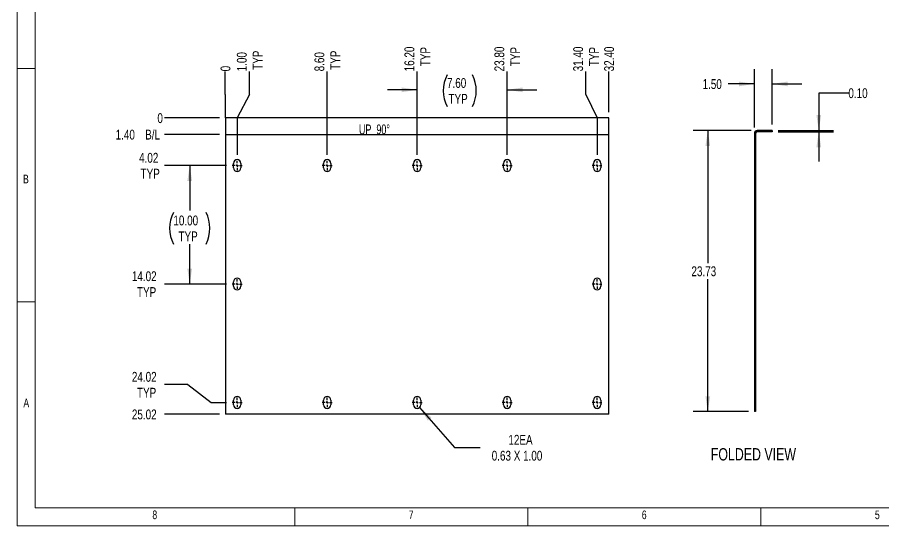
# Model space of a CAD drawing. Header units: inches. Extents: x 0.1 to 66.1, y 0.1 to 46.7.
# Drawn here: x 0.07 to 29.34, y 0.07 to 17.24 of the extents above; entities that cross this region are included whole.
import ezdxf

# ---------------------------------------------------------------- set-up
doc = ezdxf.new("R2010")
doc.units = ezdxf.units.IN
doc.header["$LTSCALE"] = 4
doc.header["$MEASUREMENT"] = 0
doc.layers.add('FORMAT', color=7, linetype='Continuous')
doc.styles.add('SLDTEXTSTYLE0', font='TXT', dxfattribs={"width": 0.75})
doc.styles.add('SLDTEXTSTYLE2', font='TXT', dxfattribs={"width": 0.678571})
doc.dimstyles.new('SLDDIMSTYLE10', dxfattribs={"dimtxt": 0.339844, "dimasz": 0.52, "dimexe": 0, "dimexo": 0.0625, "dimgap": 0.084961, "dimtad": 0, "dimtih": 1, "dimtoh": 1, "dimlfac": 1.25, "dimrnd": 1e-09, "dimzin": 4, "dimdsep": 46, "dimtxsty": 'SLDTEXTSTYLE0', "dimblk1": 'NONE', "dimblk2": 'NONE', "dimsah": 1, "dimcen": 0.09, "dimadec": 0, "dimazin": 1, "dimtfac": 1, "dimtofl": 0, "dimtmove": 0, "dimatfit": 3, "dimldrblk": 'NONE', "dimfxl": 0, "dimfrac": 2, "dimtolj": 1, "dimtzin": 12, "dimarcsym": 0})
doc.dimstyles.new('SLDDIMSTYLE12', dxfattribs={"dimtxt": 0.339844, "dimasz": 0.52, "dimexe": 0, "dimexo": 0.0625, "dimgap": 0.084961, "dimtad": 0, "dimtih": 1, "dimtoh": 1, "dimlfac": 1.25, "dimrnd": 1e-09, "dimzin": 12, "dimdsep": 46, "dimtxsty": 'SLDTEXTSTYLE0', "dimblk1": 'NONE', "dimblk2": 'NONE', "dimsah": 1, "dimcen": 0.09, "dimadec": 0, "dimazin": 3, "dimtfac": 1, "dimtofl": 0, "dimtmove": 0, "dimatfit": 3, "dimldrblk": 'NONE', "dimfxl": 0, "dimfrac": 2, "dimtolj": 1, "dimtzin": 12, "dimarcsym": 0})
doc.dimstyles.new('SLDDIMSTYLE13', dxfattribs={"dimtxt": 0.339844, "dimasz": 0.52, "dimexe": 0, "dimexo": 0.0625, "dimgap": 0.084961, "dimtad": 0, "dimtih": 1, "dimtoh": 1, "dimlfac": 1.25, "dimrnd": 1e-09, "dimzin": 4, "dimdsep": 46, "dimtxsty": 'SLDTEXTSTYLE0', "dimsah": 1, "dimcen": 0.09, "dimadec": 0, "dimazin": 1, "dimtfac": 1, "dimtmove": 0, "dimatfit": 0, "dimfxl": 0, "dimfrac": 2, "dimtolj": 1, "dimtzin": 12, "dimarcsym": 0})
doc.dimstyles.new('SLDDIMSTYLE16', dxfattribs={"dimtxt": 0.339844, "dimasz": 0.52, "dimexe": 0, "dimexo": 0.0625, "dimgap": 0.084961, "dimtad": 0, "dimtih": 1, "dimtoh": 1, "dimlfac": 1.25, "dimrnd": 1e-09, "dimzin": 4, "dimdsep": 46, "dimtxsty": 'SLDTEXTSTYLE0', "dimsah": 1, "dimcen": 0.09, "dimadec": 0, "dimazin": 1, "dimtfac": 1, "dimtofl": 0, "dimtmove": 0, "dimatfit": 3, "dimfxl": 0, "dimfrac": 2, "dimtolj": 1, "dimtzin": 12, "dimarcsym": 0})
doc.dimstyles.new('SLDDIMSTYLE17', dxfattribs={"dimtxt": 0.339844, "dimasz": 0.52, "dimexe": 0, "dimexo": 0.0625, "dimgap": 0.084961, "dimtad": 0, "dimtih": 1, "dimtoh": 1, "dimlfac": 1.25, "dimrnd": 1e-09, "dimzin": 0, "dimdsep": 46, "dimtxsty": 'SLDTEXTSTYLE0', "dimsah": 1, "dimcen": 0.09, "dimadec": 0, "dimazin": 0, "dimtfac": 1, "dimtmove": 0, "dimatfit": 0, "dimfxl": 0, "dimfrac": 2, "dimtolj": 1, "dimtzin": 12, "dimarcsym": 0})
doc.dimstyles.new('SLDDIMSTYLE18', dxfattribs={"dimtxt": 0.339844, "dimasz": 0.52, "dimexe": 0, "dimexo": 0.0625, "dimgap": 0.084961, "dimtad": 0, "dimtih": 1, "dimtoh": 1, "dimlfac": 1.25, "dimrnd": 1e-09, "dimzin": 12, "dimdsep": 46, "dimtxsty": 'SLDTEXTSTYLE0', "dimsah": 1, "dimcen": 0.09, "dimadec": 0, "dimazin": 3, "dimtfac": 1, "dimtofl": 0, "dimtmove": 0, "dimatfit": 3, "dimfxl": 0, "dimfrac": 2, "dimtolj": 1, "dimtzin": 12, "dimarcsym": 0})
doc.dimstyles.new('SLDDIMSTYLE8', dxfattribs={"dimtxt": 0.339844, "dimasz": 0.52, "dimexe": 0, "dimexo": 0.0625, "dimgap": 0.084961, "dimtad": 0, "dimtih": 1, "dimtoh": 1, "dimdec": 0, "dimlfac": 1.25, "dimrnd": 1e-09, "dimdsep": 46, "dimtxsty": 'SLDTEXTSTYLE0', "dimblk1": 'NONE', "dimblk2": 'NONE', "dimsah": 1, "dimcen": 0.09, "dimadec": 0, "dimazin": 2, "dimtfac": 1, "dimtdec": 0, "dimtofl": 0, "dimtmove": 0, "dimatfit": 3, "dimldrblk": 'NONE', "dimfxl": 0, "dimfrac": 2, "dimtolj": 1, "dimtzin": 12, "dimarcsym": 0})
doc.dimstyles.new('SLDDIMSTYLE9', dxfattribs={"dimtxt": 0.339844, "dimasz": 0.52, "dimexe": 0, "dimexo": 0.0625, "dimgap": 0.084961, "dimtad": 0, "dimtih": 1, "dimtoh": 1, "dimlfac": 1.25, "dimrnd": 1e-09, "dimzin": 4, "dimdsep": 46, "dimtxsty": 'SLDTEXTSTYLE0', "dimblk1": 'NONE', "dimblk2": 'NONE', "dimsah": 1, "dimcen": 0.09, "dimadec": 0, "dimazin": 1, "dimtfac": 1, "dimtofl": 0, "dimtmove": 0, "dimatfit": 3, "dimldrblk": 'NONE', "dimfxl": 0, "dimfrac": 2, "dimtolj": 1, "dimtzin": 12, "dimarcsym": 0})

# ---------------------------------------------------------------- blocks, each defined once
blk = doc.blocks.new('Drawing View18')
at = {"color": 7, "linetype": 'Continuous', "lineweight": 25}
for p, q in [((0.525, 9.68316), (-12.435, 9.68316)), ((-12.435, 9.68316), (-12.435, -0.325)), ((0.525, -0.325), (0.525, 9.68316)), ((-12.16, 8), (-12.16, 8.15)), ((-11.91, 8.15), (-11.91, 8)), ((-9.12, 8), (-9.12, 8.15)), ((-8.87, 8.15), (-8.87, 8)), ((-6.08, 8), (-6.08, 8.15)), ((-5.83, 8.15), (-5.83, 8)), ((-3.04, 8), (-3.04, 8.15)), ((-2.79, 8.15), (-2.79, 8)), ((0, 8), (0, 8.15)), ((0.25, 8.15), (0.25, 8)), ((-12.16, 4), (-12.16, 4.15)), ((-11.91, 4.15), (-11.91, 4)), ((0, 4), (0, 4.15)), ((0.25, 4.15), (0.25, 4)), ((-12.16, 0), (-12.16, 0.15)), ((-11.91, 0.15), (-11.91, 0)), ((-9.12, 0), (-9.12, 0.15)), ((-8.87, 0.15), (-8.87, 0)), ((-6.08, 0), (-6.08, 0.15)), ((-5.83, 0.15), (-5.83, 0)), ((-3.04, 0), (-3.04, 0.15)), ((-2.79, 0.15), (-2.79, 0)), ((0, 0), (0, 0.15)), ((0.25, 0.15), (0.25, 0)), ((0.525, -0.325), (-12.435, -0.325))]:
    blk.add_line(p, q, dxfattribs=at)
for centre, start, end in [((-12.035, 8.15), 0, 180), ((-8.995, 8.15), 0, 180), ((-5.955, 8.15), 0, 180), ((-2.915, 8.15), 0, 180), ((0.125, 8.15), 0, 180), ((-12.035, 8), 180, 0), ((-8.995, 8), 180, 0), ((-5.955, 8), 180, 0), ((-2.915, 8), 180, 0), ((0.125, 8), 180, 0), ((-12.035, 4.15), 0, 180), ((0.125, 4.15), 0, 180), ((-12.035, 4), 180, 0), ((0.125, 4), 180, 0), ((-12.035, 0.15), 0, 180), ((-12.035, 0), 180, 0), ((-8.995, 0.15), 0, 180), ((-8.995, 0), 180, 0), ((-5.955, 0.15), 0, 180), ((-5.955, 0), 180, 0), ((-2.915, 0.15), 0, 180), ((-2.915, 0), 180, 0), ((0.125, 0.15), 0, 180), ((0.125, 0), 180, 0)]:
    blk.add_arc(centre, 0.125, start, end, dxfattribs=at)
blk = doc.blocks.new('_D_37')
at = {"layer": 'FORMAT'}
blk.add_line((6.902, 13.845), (5.05, 13.845), dxfattribs=at)
at = {"layer": 'FORMAT', "insert": (4.807, 14.006), "char_height": 0.333, "attachment_point": 1, "style": 'SLDTEXTSTYLE0'}
blk.add_mtext('0', dxfattribs=at)
blk = doc.blocks.new('_None')
blk = doc.blocks.new('_D_38')
at = {"layer": 'FORMAT'}
blk.add_line((6.902, 13.286), (5.05, 13.286), dxfattribs=at)
at = {"layer": 'FORMAT', "char_height": 0.3333, "attachment_point": 1, "style": 'SLDTEXTSTYLE0'}
for s, insert in [('B/L', (4.394, 13.448)), ('1.40', (3.396, 13.448))]:
    blk.add_mtext(s, dxfattribs=dict(at, insert=insert))
blk = doc.blocks.new('_D_39')
at = {"layer": 'FORMAT'}
blk.add_line((7.137, 12.236), (5.05, 12.236), dxfattribs=at)
at = {"layer": 'FORMAT', "char_height": 0.3333, "attachment_point": 1, "style": 'SLDTEXTSTYLE0'}
for s, insert in [('4.02', (4.188, 12.666)), ('TYP', (4.239, 12.13))]:
    blk.add_mtext(s, dxfattribs=dict(at, insert=insert))
blk = doc.blocks.new('_D_40')
at = {"layer": 'FORMAT'}
blk.add_line((7.137, 8.236), (5.05, 8.236), dxfattribs=at)
at = {"layer": 'FORMAT', "char_height": 0.3333, "attachment_point": 1, "style": 'SLDTEXTSTYLE0'}
for s, insert in [('14.02', (3.945, 8.666)), ('TYP', (4.117, 8.13))]:
    blk.add_mtext(s, dxfattribs=dict(at, insert=insert))
blk = doc.blocks.new('_D_41')
at = {"layer": 'FORMAT'}
for p, q in [((5.837, 4.838), (5.05, 4.838)), ((5.837, 4.838), (6.625, 4.236)), ((6.625, 4.236), (7.137, 4.236))]:
    blk.add_line(p, q, dxfattribs=at)
at = {"layer": 'FORMAT', "char_height": 0.3333, "attachment_point": 1, "style": 'SLDTEXTSTYLE0'}
for s, insert in [('24.02', (3.945, 5.268)), ('TYP', (4.117, 4.731))]:
    blk.add_mtext(s, dxfattribs=dict(at, insert=insert))
blk = doc.blocks.new('_D_42')
at = {"layer": 'FORMAT'}
blk.add_line((6.902, 3.836), (5.05, 3.836), dxfattribs=at)
at = {"layer": 'FORMAT', "insert": (3.945, 3.998), "char_height": 0.3333, "attachment_point": 1, "style": 'SLDTEXTSTYLE0'}
blk.add_mtext('25.02', dxfattribs=at)
blk = doc.blocks.new('_D_43')
at = {"layer": 'FORMAT'}
for q in [(7.102, 15.419), (7.102, 13.845)]:
    blk.add_line((7.102, 14.632), q, dxfattribs=at)
at = {"layer": 'FORMAT', "insert": (6.941, 15.419), "char_height": 0.333, "attachment_point": 1, "rotation": 90, "style": 'SLDTEXTSTYLE0'}
blk.add_mtext('0', dxfattribs=at)
blk = doc.blocks.new('_D_44')
at = {"layer": 'FORMAT'}
for p, q in [((7.921, 14.632), (7.921, 15.419)), ((7.921, 14.632), (7.502, 13.845)), ((7.502, 13.845), (7.502, 12.601))]:
    blk.add_line(p, q, dxfattribs=at)
at = {"layer": 'FORMAT', "char_height": 0.3333, "attachment_point": 1, "rotation": 90, "style": 'SLDTEXTSTYLE0'}
for s, insert in [('TYP', (8.027, 15.47)), ('1.00', (7.491, 15.419))]:
    blk.add_mtext(s, dxfattribs=dict(at, insert=insert))
blk = doc.blocks.new('_D_45')
at = {"layer": 'FORMAT'}
blk.add_line((10.542, 12.601), (10.542, 15.419), dxfattribs=at)
at = {"layer": 'FORMAT', "char_height": 0.3333, "attachment_point": 1, "rotation": 90, "style": 'SLDTEXTSTYLE0'}
for s, insert in [('TYP', (10.649, 15.47)), ('8.60', (10.113, 15.419))]:
    blk.add_mtext(s, dxfattribs=dict(at, insert=insert))
blk = doc.blocks.new('_D_46')
at = {"layer": 'FORMAT'}
blk.add_line((13.582, 12.601), (13.582, 15.419), dxfattribs=at)
at = {"layer": 'FORMAT', "char_height": 0.3333, "attachment_point": 1, "rotation": 90, "style": 'SLDTEXTSTYLE0'}
for s, insert in [('16.20', (13.153, 15.419)), ('TYP', (13.689, 15.592))]:
    blk.add_mtext(s, dxfattribs=dict(at, insert=insert))
blk = doc.blocks.new('_D_47')
at = {"layer": 'FORMAT'}
blk.add_line((16.622, 12.601), (16.622, 15.419), dxfattribs=at)
at = {"layer": 'FORMAT', "char_height": 0.3333, "attachment_point": 1, "rotation": 90, "style": 'SLDTEXTSTYLE0'}
for s, insert in [('23.80', (16.193, 15.419)), ('TYP', (16.729, 15.592))]:
    blk.add_mtext(s, dxfattribs=dict(at, insert=insert))
blk = doc.blocks.new('_D_48')
at = {"layer": 'FORMAT'}
for p, q in [((19.283, 14.632), (19.283, 15.419)), ((19.283, 14.632), (19.662, 13.845)), ((19.662, 13.845), (19.662, 12.601))]:
    blk.add_line(p, q, dxfattribs=at)
at = {"layer": 'FORMAT', "char_height": 0.3333, "attachment_point": 1, "rotation": 90, "style": 'SLDTEXTSTYLE0'}
for s, insert in [('31.40', (18.854, 15.419)), ('TYP', (19.39, 15.592))]:
    blk.add_mtext(s, dxfattribs=dict(at, insert=insert))
blk = doc.blocks.new('_D_49')
at = {"layer": 'FORMAT'}
blk.add_line((20.062, 14.045), (20.062, 15.419), dxfattribs=at)
at = {"layer": 'FORMAT', "insert": (19.901, 15.419), "char_height": 0.3333, "attachment_point": 1, "rotation": 90, "style": 'SLDTEXTSTYLE0'}
blk.add_mtext('32.40', dxfattribs=at)
blk = doc.blocks.new('_D_50')
at = {"layer": 'FORMAT'}
for p, q in [((13.582, 12.601), (13.582, 15.295)), ((16.622, 12.601), (16.622, 15.295)), ((13.582, 14.795), (12.582, 14.795)), ((16.622, 14.795), (17.622, 14.795))]:
    blk.add_line(p, q, dxfattribs=at)
for centre, start, end in [((15.664, 14.763), 153.4349, 206.5651), ((14.38, 14.763), 333.4349, 26.5651)]:
    blk.add_arc(centre, 1.199, start, end, dxfattribs=at)
for points in [[(13.582, 14.795), (13.062, 14.875), (13.062, 14.715)], [(16.622, 14.795), (17.142, 14.715), (17.142, 14.875)]]:
    blk.add_solid(points, dxfattribs=at)
at = {"layer": 'FORMAT', "char_height": 0.3333, "attachment_point": 1, "style": 'SLDTEXTSTYLE0'}
for s, insert in [('7.60', (14.591, 15.193)), ('TYP', (14.642, 14.656))]:
    blk.add_mtext(s, dxfattribs=dict(at, insert=insert))
blk = doc.blocks.new('_D_51')
at = {"layer": 'FORMAT'}
for p, q in [((7.137, 12.236), (5.399, 12.236)), ((5.899, 12.236), (5.899, 10.721)), ((5.899, 8.236), (5.899, 9.583)), ((7.137, 8.236), (5.399, 8.236))]:
    blk.add_line(p, q, dxfattribs=at)
for centre, start, end in [((6.42, 10.12), 153.4349, 206.5651), ((5.379, 10.12), 333.4349, 26.5651)]:
    blk.add_arc(centre, 1.199, start, end, dxfattribs=at)
for points in [[(5.899, 12.236), (5.819, 11.716), (5.979, 11.716)], [(5.899, 8.236), (5.979, 8.756), (5.819, 8.756)]]:
    blk.add_solid(points, dxfattribs=at)
at = {"layer": 'FORMAT', "char_height": 0.3333, "attachment_point": 1, "style": 'SLDTEXTSTYLE0'}
for s, insert in [('10.00', (5.347, 10.549)), ('TYP', (5.519, 10.013))]:
    blk.add_mtext(s, dxfattribs=dict(at, insert=insert))
blk = doc.blocks.new('SW_RADIAL_DIMENSION_4')
at = {"layer": 'FORMAT', "color": 0}
for p, q in [((-3.002, 1.356), (-1.824, 0)), ((-1.824, 0), (-0.949, 0))]:
    blk.add_line(p, q, dxfattribs=at)
blk.add_solid([(-3.002, 1.356), (-2.721, 0.911), (-2.6, 1.016)], dxfattribs=at)
at = {"layer": 'FORMAT', "color": 0, "attachment_point": 1, "style": 'SLDTEXTSTYLE0'}
for s, insert, char_height in [('12EA', (0, 0.43), 0.3333), ('0.63 X 1.00', (-0.564, -0.107), 0.33333)]:
    blk.add_mtext(s, dxfattribs=dict(at, insert=insert, char_height=char_height))
blk = doc.blocks.new('SW_CENTERMARKSYMBOL_16')
at = {"layer": 'FORMAT', "color": 0, "linetype": 'Continuous'}
for p, q in [((-0.08, 0), (-0.165, 0)), ((0, 0), (-0.04, 0)), ((0, 0.08), (0, 0.165)), ((0, 0), (0, 0.04)), ((0, 0), (0, -0.04)), ((0, 0), (0.04, 0)), ((0.08, 0), (0.165, 0)), ((0, -0.08), (0, -0.165))]:
    blk.add_line(p, q, dxfattribs=at)
blk = doc.blocks.new('SW_CENTERMARKSYMBOL_17')
at = {"layer": 'FORMAT', "color": 0, "linetype": 'Continuous'}
for p, q in [((-0.08, 0), (-0.165, 0)), ((0, 0), (-0.04, 0)), ((0, 0.08), (0, 0.165)), ((0, 0), (0, 0.04)), ((0, 0), (0, -0.04)), ((0, 0), (0.04, 0)), ((0.08, 0), (0.165, 0)), ((0, -0.08), (0, -0.165))]:
    blk.add_line(p, q, dxfattribs=at)
blk = doc.blocks.new('SW_CENTERMARKSYMBOL_18')
at = {"layer": 'FORMAT', "color": 0, "linetype": 'Continuous'}
for p, q in [((-0.08, 0), (-0.165, 0)), ((0, 0), (-0.04, 0)), ((0, 0.08), (0, 0.165)), ((0, 0), (0, 0.04)), ((0, 0), (0, -0.04)), ((0, 0), (0.04, 0)), ((0.08, 0), (0.165, 0)), ((0, -0.08), (0, -0.165))]:
    blk.add_line(p, q, dxfattribs=at)
blk = doc.blocks.new('SW_CENTERMARKSYMBOL_19')
at = {"layer": 'FORMAT', "color": 0, "linetype": 'Continuous'}
for p, q in [((-0.08, 0), (-0.165, 0)), ((0, 0), (-0.04, 0)), ((0, 0.08), (0, 0.165)), ((0, 0), (0, 0.04)), ((0, 0), (0, -0.04)), ((0, 0), (0.04, 0)), ((0.08, 0), (0.165, 0)), ((0, -0.08), (0, -0.165))]:
    blk.add_line(p, q, dxfattribs=at)
blk = doc.blocks.new('SW_CENTERMARKSYMBOL_20')
at = {"layer": 'FORMAT', "color": 0, "linetype": 'Continuous'}
for p, q in [((-0.08, 0), (-0.165, 0)), ((0, 0), (-0.04, 0)), ((0, 0.08), (0, 0.165)), ((0, 0), (0, 0.04)), ((0, 0), (0, -0.04)), ((0, 0), (0.04, 0)), ((0.08, 0), (0.165, 0)), ((0, -0.08), (0, -0.165))]:
    blk.add_line(p, q, dxfattribs=at)
blk = doc.blocks.new('SW_CENTERMARKSYMBOL_21')
at = {"layer": 'FORMAT', "color": 0, "linetype": 'Continuous'}
for p, q in [((-0.08, 0), (-0.165, 0)), ((0, 0), (-0.04, 0)), ((0, 0.08), (0, 0.165)), ((0, 0), (0, 0.04)), ((0, 0), (0, -0.04)), ((0, 0), (0.04, 0)), ((0.08, 0), (0.165, 0)), ((0, -0.08), (0, -0.165))]:
    blk.add_line(p, q, dxfattribs=at)
blk = doc.blocks.new('SW_CENTERMARKSYMBOL_22')
at = {"layer": 'FORMAT', "color": 0, "linetype": 'Continuous'}
for p, q in [((-0.08, 0), (-0.165, 0)), ((0, 0), (-0.04, 0)), ((0, 0.08), (0, 0.165)), ((0, 0), (0, 0.04)), ((0, 0), (0, -0.04)), ((0, 0), (0.04, 0)), ((0.08, 0), (0.165, 0)), ((0, -0.08), (0, -0.165))]:
    blk.add_line(p, q, dxfattribs=at)
blk = doc.blocks.new('SW_CENTERMARKSYMBOL_23')
at = {"layer": 'FORMAT', "color": 0, "linetype": 'Continuous'}
for p, q in [((-0.08, 0), (-0.165, 0)), ((0, 0), (-0.04, 0)), ((0, 0.08), (0, 0.165)), ((0, 0), (0, 0.04)), ((0, 0), (0, -0.04)), ((0, 0), (0.04, 0)), ((0.08, 0), (0.165, 0)), ((0, -0.08), (0, -0.165))]:
    blk.add_line(p, q, dxfattribs=at)
blk = doc.blocks.new('SW_CENTERMARKSYMBOL_24')
at = {"layer": 'FORMAT', "color": 0, "linetype": 'Continuous'}
for p, q in [((-0.08, 0), (-0.165, 0)), ((0, 0), (-0.04, 0)), ((0, 0.08), (0, 0.165)), ((0, 0), (0, 0.04)), ((0, 0), (0, -0.04)), ((0, 0), (0.04, 0)), ((0.08, 0), (0.165, 0)), ((0, -0.08), (0, -0.165))]:
    blk.add_line(p, q, dxfattribs=at)
blk = doc.blocks.new('SW_CENTERMARKSYMBOL_25')
at = {"layer": 'FORMAT', "color": 0, "linetype": 'Continuous'}
for p, q in [((-0.08, 0), (-0.165, 0)), ((0, 0), (-0.04, 0)), ((0, 0.08), (0, 0.165)), ((0, 0), (0, 0.04)), ((0, 0), (0, -0.04)), ((0, 0), (0.04, 0)), ((0.08, 0), (0.165, 0)), ((0, -0.08), (0, -0.165))]:
    blk.add_line(p, q, dxfattribs=at)
blk = doc.blocks.new('SW_CENTERMARKSYMBOL_26')
at = {"layer": 'FORMAT', "color": 0, "linetype": 'Continuous'}
for p, q in [((-0.08, 0), (-0.165, 0)), ((0, 0), (-0.04, 0)), ((0, 0.08), (0, 0.165)), ((0, 0), (0, 0.04)), ((0, 0), (0, -0.04)), ((0, 0), (0.04, 0)), ((0.08, 0), (0.165, 0)), ((0, -0.08), (0, -0.165))]:
    blk.add_line(p, q, dxfattribs=at)
blk = doc.blocks.new('SW_CENTERMARKSYMBOL_27')
at = {"layer": 'FORMAT', "color": 0, "linetype": 'Continuous'}
for p, q in [((-0.08, 0), (-0.165, 0)), ((0, 0), (-0.04, 0)), ((0, 0.08), (0, 0.165)), ((0, 0), (0, 0.04)), ((0, 0), (0, -0.04)), ((0, 0), (0.04, 0)), ((0.08, 0), (0.165, 0)), ((0, -0.08), (0, -0.165))]:
    blk.add_line(p, q, dxfattribs=at)
blk = doc.blocks.new('Drawing View19')
at = {"color": 7, "linetype": 'Continuous', "lineweight": 25}
for p, q in [((0, 0), (-0.04184, 0)), ((-0.04184, 0), (-0.04184, -9.4)), ((0, 0), (0, -9.4)), ((0.05, 0.05), (0.05, 0.09184)), ((0.55816, 0.09184), (0.05, 0.09184)), ((0.55816, 0.05), (0.05, 0.05)), ((0.55816, 0.09184), (0.55816, 0.05)), ((0, -9.4), (-0.04184, -9.4))]:
    blk.add_line(p, q, dxfattribs=at)
for radius in [0.09184, 0.05]:
    blk.add_arc((0.05, 0), radius, 90, 180, dxfattribs=at)
blk = doc.blocks.new('_D_52')
at = {"layer": 'FORMAT'}
for p, q in [((28.151, 14.687), (27.151, 14.687)), ((27.151, 14.687), (27.151, 13.419)), ((25.777, 13.419), (27.651, 13.419)), ((25.777, 13.377), (27.651, 13.377)), ((27.151, 13.377), (27.151, 12.377))]:
    blk.add_line(p, q, dxfattribs=at)
for points in [[(27.151, 13.419), (27.231, 13.939), (27.071, 13.939)], [(27.151, 13.377), (27.071, 12.857), (27.231, 12.857)]]:
    blk.add_solid(points, dxfattribs=at)
at = {"layer": 'FORMAT', "insert": (28.151, 14.848), "char_height": 0.3333, "attachment_point": 1, "style": 'SLDTEXTSTYLE0'}
blk.add_mtext('0.10', dxfattribs=at)
blk = doc.blocks.new('_D_53')
at = {"layer": 'FORMAT'}
for p, q in [((24.977, 13.527), (24.977, 15.494)), ((25.577, 13.619), (25.577, 15.494)), ((24.977, 14.994), (24.088, 14.994)), ((25.577, 14.994), (26.577, 14.994))]:
    blk.add_line(p, q, dxfattribs=at)
for points in [[(24.977, 14.994), (24.457, 15.074), (24.457, 14.914)], [(25.577, 14.994), (26.097, 14.914), (26.097, 15.074)]]:
    blk.add_solid(points, dxfattribs=at)
at = {"layer": 'FORMAT', "insert": (23.225, 15.155), "char_height": 0.3333, "attachment_point": 1, "style": 'SLDTEXTSTYLE0'}
blk.add_mtext('1.50', dxfattribs=at)
blk = doc.blocks.new('_D_54')
at = {"layer": 'FORMAT'}
for p, q in [((24.868, 13.419), (22.902, 13.419)), ((23.402, 13.419), (23.402, 8.941)), ((23.402, 3.927), (23.402, 8.405)), ((24.777, 3.927), (22.902, 3.927))]:
    blk.add_line(p, q, dxfattribs=at)
for points in [[(23.402, 13.419), (23.322, 12.899), (23.482, 12.899)], [(23.402, 3.927), (23.482, 4.447), (23.322, 4.447)]]:
    blk.add_solid(points, dxfattribs=at)
at = {"layer": 'FORMAT', "insert": (22.849, 8.834), "char_height": 0.3333, "attachment_point": 1, "style": 'SLDTEXTSTYLE0'}
blk.add_mtext('23.73', dxfattribs=at)

msp = doc.modelspace()

# ---------------------------------------------------------------- linework, layer by layer
at = {"color": 7, "linetype": 'Continuous', "lineweight": 18}
for p, q in [((0.0748, 0.0748), (0.0748, 46.6969)), ((0.6748, 0.6748), (0.6748, 46.0969)), ((0.6748, 15.5118), (0.0748, 15.5118)), ((0.6748, 7.6378), (0.0748, 7.6378)), ((65.4669, 0.6748), (0.6748, 0.6748)), ((9.4488, 0.6748), (9.4488, 0.0748)), ((17.3228, 0.6748), (17.3228, 0.0748)), ((25.1969, 0.6748), (25.1969, 0.0748)), ((66.0669, 0.0748), (0.0748, 0.0748))]:
    msp.add_line(p, q, dxfattribs=at)
at = {"color": 7, "linetype": 'Continuous'}
msp.add_line((7.1023, 13.2864), (20.0623, 13.2864), dxfattribs=at)

# ---------------------------------------------------------------- block references
at = {"color": 7, "linetype": 'Continuous', "lineweight": 25}
for name, p in [('Drawing View18', (19.5373, 4.1614)), ('Drawing View19', (25.0185, 13.3269))]:
    msp.add_blockref(name, p, dxfattribs=at)
at = {"layer": 'FORMAT', "linetype": 'Continuous'}
for name, p in [('SW_CENTERMARKSYMBOL_16', (7.5023, 12.2364)), ('SW_CENTERMARKSYMBOL_17', (10.5423, 12.2364)), ('SW_CENTERMARKSYMBOL_18', (13.5823, 12.2364)), ('SW_CENTERMARKSYMBOL_19', (16.6223, 12.2364)), ('SW_CENTERMARKSYMBOL_20', (19.6623, 12.2364)), ('SW_CENTERMARKSYMBOL_21', (7.5023, 8.2364)), ('SW_CENTERMARKSYMBOL_26', (19.6623, 8.2364)), ('SW_CENTERMARKSYMBOL_22', (7.5023, 4.2364)), ('SW_CENTERMARKSYMBOL_23', (10.5423, 4.2364)), ('SW_CENTERMARKSYMBOL_24', (13.5823, 4.2364)), ('SW_CENTERMARKSYMBOL_25', (16.6223, 4.2364)), ('SW_CENTERMARKSYMBOL_27', (19.6623, 4.2364))]:
    msp.add_blockref(name, p, dxfattribs=at)
at = {"layer": 'FORMAT'}
msp.add_blockref('SW_RADIAL_DIMENSION_4', (16.6659, 2.7112), dxfattribs=at)

# ---------------------------------------------------------------- texts
at = {"color": 7, "linetype": 'Continuous', "lineweight": 0}
for s, insert, char_height, attachment_point, style in [('UP  90°', (12.1395, 13.6241), 0.33333, 2, 'SLDTEXTSTYLE2'), ('B', (0.2662, 11.927), 0.2917, 1, 'SLDTEXTSTYLE0'), ('A', (0.2805, 4.3665), 0.2917, 1, 'SLDTEXTSTYLE0'), ('8', (4.7185, 0.587), 0.2917, 2, 'SLDTEXTSTYLE0'), ('7', (13.38, 0.587), 0.2917, 2, 'SLDTEXTSTYLE0'), ('6', (21.254, 0.587), 0.2917, 2, 'SLDTEXTSTYLE0'), ('5', (29.128, 0.587), 0.2917, 2, 'SLDTEXTSTYLE0')]:
    msp.add_mtext(s, dxfattribs=dict(at, insert=insert, char_height=char_height, attachment_point=attachment_point, style=style))
at = {"layer": 'FORMAT', "insert": (23.5034, 2.6939), "char_height": 0.416667, "attachment_point": 1, "style": 'SLDTEXTSTYLE0'}
msp.add_mtext('FOLDED VIEW', dxfattribs=at)

# ---------------------------------------------------------------- dimensions: what is measured, and where the dimension line sits
at = {"layer": 'FORMAT'}
for feature_location, offset, dtype, text, dimstyle, picture, middle in [((13.5823, 12.4014), (0, 3.018), 1, '<>\\PTYP', 'SLDDIMSTYLE9', '_D_46', (13.5823, 15.9719)), ((16.6223, 12.4014), (0, 3.018), 1, '<>\\PTYP', 'SLDDIMSTYLE9', '_D_47', (16.6223, 15.9719)), ((19.6623, 12.4014), (-0.3788, 3.018), 1, '<>\\PTYP', 'SLDDIMSTYLE9', '_D_48', (19.2835, 15.9719)), ((7.5023, 12.4014), (0.4183, 3.018), 1, '<>\\PTYP', 'SLDDIMSTYLE9', '_D_44', (7.9206, 15.8506)), ((10.5423, 12.4014), (0, 3.018), 1, '<>\\PTYP', 'SLDDIMSTYLE9', '_D_45', (10.5423, 15.8506)), ((7.1023, 13.2864), (-2.0522, 0), 0, '<> B/L', 'SLDDIMSTYLE10', '_D_38', (4.2232, 13.2864)), ((7.3373, 8.2364), (-2.2872, 0), 0, '<>\\PTYP', 'SLDDIMSTYLE12', '_D_40', (4.4976, 8.2364)), ((7.3373, 4.2364), (-2.2872, 0.6015), 0, '<>\\PTYP', 'SLDDIMSTYLE12', '_D_41', (4.4976, 4.8379)), ((7.3373, 12.2364), (-2.2872, 0), 0, '<>\\PTYP', 'SLDDIMSTYLE12', '_D_39', (4.6189, 12.2364))]:
    dim = msp.add_ordinate_dim(feature_location=feature_location, offset=offset, dtype=dtype, origin=(7.1023, 13.8446), text=text, dimstyle=dimstyle, dxfattribs=at)
    dim.commit()
    dim.dimension.update_dxf_attribs({"geometry": picture, "text_midpoint": middle})
for feature_location, offset, dtype, origin, dimstyle, picture, middle in [((20.0623, 13.8446), (0, 1.5748), 1, (7.1023, 13.8446), 'SLDDIMSTYLE9', '_D_49', (20.0623, 15.9719)), ((7.1022707228, 13.8445919204), (0, 1.5748031496), 1, (7.1022707228, 13.8445919204), 'SLDDIMSTYLE8', '_D_43', (7.1022707228, 15.5406913654)), ((7.1023, 3.8364), (-2.0522, 0), 0, (7.1023, 13.8446), 'SLDDIMSTYLE12', '_D_42', (4.4976, 3.8364)), ((7.1022707228, 13.8445919204), (-2.0521919769, 0), 0, (7.1022707228, 13.8445919204), 'SLDDIMSTYLE8', '_D_37', (4.9287824504, 13.8445919204))]:
    dim = msp.add_ordinate_dim(feature_location=feature_location, offset=offset, dtype=dtype, origin=origin, dimstyle=dimstyle, dxfattribs=at)
    dim.commit()
    dim.dimension.update_dxf_attribs({"geometry": picture, "text_midpoint": middle})
dim = msp.add_linear_dim(base=(16.6223, 14.7955), p1=(13.5823, 12.4014), p2=(16.6223, 12.4014), text='(<>\\PTYP)', dimstyle='SLDDIMSTYLE13', dxfattribs=at)
dim.commit()
dim.dimension.update_dxf_attribs({"geometry": '_D_50', "text_midpoint": (15.0222, 14.7955), "dimtype": 160})
dim = msp.add_linear_dim(base=(24.9767, 14.9935), p1=(25.5767, 13.4187), p2=(24.9767, 13.3269), dimstyle='SLDDIMSTYLE13', dxfattribs=at)
dim.commit()
dim.dimension.update_dxf_attribs({"geometry": '_D_53', "text_midpoint": (23.6566, 14.9935), "dimtype": 160})
for base, p1, p2, dimstyle, picture, middle in [((27.1515, 13.3769), (25.5767, 13.4187), (25.5767, 13.3769), 'SLDDIMSTYLE17', '_D_52', (27.1515, 14.6869)), ((23.4018, 3.9269), (25.0685, 13.4187), (24.9767, 3.9269), 'SLDDIMSTYLE18', '_D_54', (23.4018, 8.6728))]:
    dim = msp.add_linear_dim(base=base, p1=p1, p2=p2, angle=90, dimstyle=dimstyle, dxfattribs=at)
    dim.commit()
    dim.dimension.update_dxf_attribs({"geometry": picture, "text_midpoint": middle, "dimtype": 160})
dim = msp.add_linear_dim(base=(5.8994, 8.2364), p1=(7.3373, 12.2364), p2=(7.3373, 8.2364), angle=90, text='(<>\\PTYP)', dimstyle='SLDDIMSTYLE16', dxfattribs=at)
dim.commit()
dim.dimension.update_dxf_attribs({"geometry": '_D_51', "text_midpoint": (5.8994, 10.1518), "dimtype": 160})

doc.saveas('drawing.dxf')
